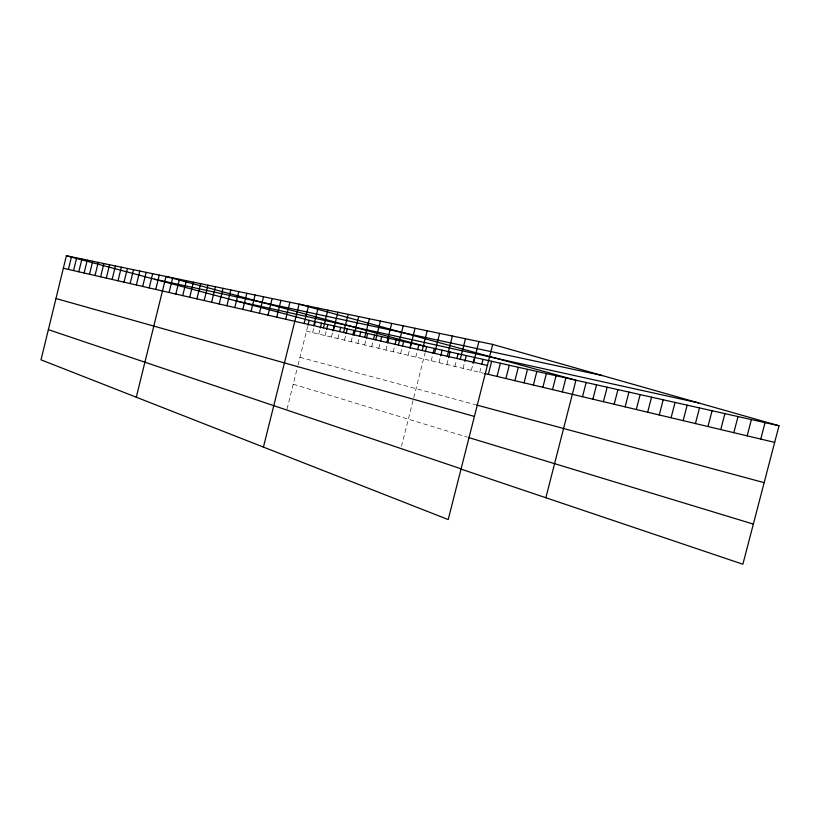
<?xml version="1.0" encoding="UTF-8"?>
<svg xmlns="http://www.w3.org/2000/svg" width="820" height="820" viewBox="0 0 820 820"><rect width="100%" height="100%" fill="white"/><g stroke="black" fill="none" stroke-linecap="round" stroke-linejoin="round"><path stroke-width="0.61" stroke-dasharray="4.1 3.07" d="M287.041 409.036L297.721 366.263M298.008 365.146L307.695 326.36M312.594 332.602L313.804 327.774M318.785 334.078L320.005 329.209M325.068 335.564L326.596 329.445M331.434 337.082L332.674 332.141M337.901 338.619L339.142 333.648M344.461 340.177L345.589 335.667M351.114 341.755L352.538 336.077M357.868 343.354L359.016 338.783M364.726 344.984L366.171 339.234M371.685 346.645L373.151 340.843M378.758 348.326L380.224 342.473M385.933 350.027L387.419 344.133M393.221 351.76L394.42 347.014M400.631 353.512L402.138 347.536M408.145 355.306L409.672 349.279M415.791 357.12L417.318 351.042M401.482 446.336L413.485 398.838M413.762 397.7L425.098 352.836M431.207 360.779L432.765 354.609M438.977 362.624L440.412 356.977M446.88 364.5L448.314 358.801M454.905 366.407L456.648 359.519M463.054 368.354L464.53 362.553M471.346 370.322L473.119 363.311M479.772 372.321L481.268 366.437M306.495 331.157L483.441 373.192M299.966 357.294L475.446 404.69M293.242 384.201L467.215 437.091"/><path stroke-width="1.23" d="M492.697 344.41L66.389 255.768L41 359.836L448.212 519.572L492.697 344.41L779 425.754L742.879 564.232L460.43 468.907M68.408 269.421L71.483 256.824M73.554 270.6L76.649 257.9M78.781 271.799L81.908 258.997M84.101 273.019L87.258 260.104M89.513 274.259L92.701 261.242M95.017 275.52L98.236 262.39M100.624 276.801L103.863 263.558M106.313 278.103L109.593 264.747M112.114 279.435L115.415 265.957M118.018 280.788L121.35 267.197M124.025 282.162L127.387 268.447M130.134 283.566L133.537 269.729M136.366 284.991L139.789 271.031M142.7 286.446L146.165 272.353M149.158 287.933L152.663 273.706M155.738 289.439L159.275 275.079M136.284 397.208L166.019 276.483L426.646 346.716L425.406 351.616M169.074 292.494L172.682 277.867M175.828 294.042L179.477 279.282M182.716 295.62L186.396 280.717M189.727 297.229L193.448 282.183M196.882 298.869L200.633 283.679M204.17 300.54L207.962 285.206M211.591 302.242L215.424 286.754M219.176 303.984L223.05 288.343M226.904 305.747L230.82 289.952M234.786 307.561L238.753 291.602M242.843 309.406L246.84 293.283M251.053 311.292L255.102 295.005M259.438 313.209L263.527 296.758M268.007 315.177L272.137 298.552M276.75 317.176L280.932 300.376M285.678 319.226L289.911 302.242M263.435 447.084L299.095 304.148L575.947 380.203L545.853 497.74M304.138 323.459L308.474 306.106M307.992 325.161L309.191 320.364L779 425.754M313.681 325.642L318.068 308.094M314.409 325.356L315.31 321.737M320.302 328L321.522 323.131M323.428 327.877L327.867 310.134M326.596 329.445L327.826 324.546M332.981 330.911L334.212 325.981M333.402 330.163L337.901 312.225M339.767 331.157L340.7 327.436M343.611 332.51L348.162 314.357M346.153 333.412L347.28 328.912M352.825 334.949L353.963 330.409M354.055 334.898L358.658 316.54M359.59 336.497L360.738 331.926M364.746 337.348L369.41 318.775M366.468 338.076L367.616 333.473M373.438 339.685L374.607 335.042M375.683 339.859L380.408 321.061M380.521 341.304L381.7 336.63M386.896 342.432L391.683 323.408M387.716 342.955L388.895 338.25M395.014 344.636L396.214 339.89M398.376 345.066L403.225 325.806M402.435 346.337L403.645 341.55M409.969 348.069L411.189 343.242M410.143 347.762L415.063 328.266M417.626 349.822L418.856 344.964M422.208 350.519L427.189 330.788M433.073 353.369L434.323 348.438M434.569 353.358L439.622 333.371M440.688 355.839L442.123 350.181M447.259 356.269L452.384 336.026M448.612 357.663L450.047 351.964M456.935 358.371L458.103 353.768M460.276 359.252L465.473 338.752M464.817 361.394L466.283 355.603M473.119 363.311L474.606 357.469M473.632 362.317L478.911 341.54M481.863 364.08L483.062 359.365M488.33 374.351L491.651 361.292M497.043 376.421L500.395 363.26M505.899 378.532L509.281 365.248M514.909 380.664L518.312 367.278M524.062 382.848L527.506 369.338M533.389 385.062L536.864 371.439M542.871 387.306L546.376 373.571M552.516 389.602L556.062 375.744M562.335 391.939L565.913 377.948M582.518 396.726L586.156 382.499M592.88 399.196L596.56 384.826M603.428 401.697L607.159 387.204M614.18 404.25L617.942 389.623M625.137 406.853L628.94 392.093M636.299 409.508L640.133 394.604M647.677 412.214L651.551 397.167M659.27 414.961L663.185 399.77M671.088 417.769L675.055 402.435M683.142 420.639L687.15 405.152M695.432 423.561L699.491 407.919M707.978 426.533L712.067 410.738M720.77 429.577L724.911 413.618M733.828 432.683L738.02 416.56M747.163 435.851L751.397 419.563M760.765 439.079L765.05 422.618M154.478 279.2L602.526 375.611M236.652 301.063L698.701 402.938M63.345 268.253L487.357 365.464M484.661 373.479L774.664 442.38M66.389 255.768L309.191 320.364M476.656 405.018L764.158 482.662M55.955 298.521L474.411 416.437M468.415 437.46L753.344 524.093M48.359 329.65L461.096 468.825"/></g></svg>
